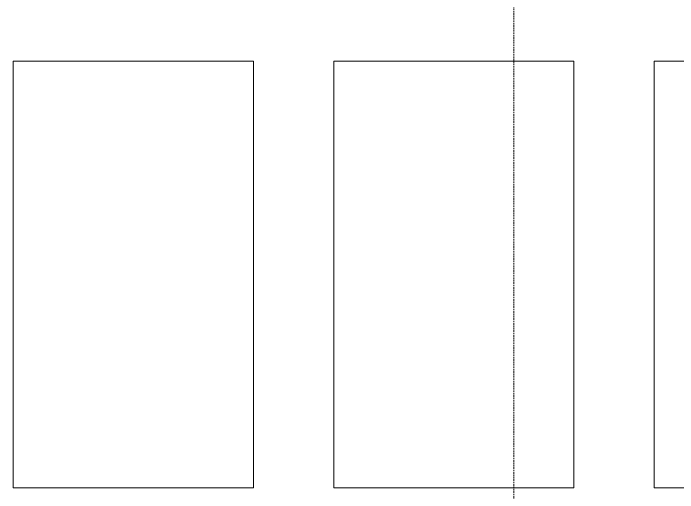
# Model space of a CAD drawing. Header units: millimetres. Extents: x -853228 to -774636, y -17776 to 22455.
# Drawn here: x -788207 to -787378, y 7255 to 7854 of the extents above; entities that cross this region are included whole.
import ezdxf

# ---------------------------------------------------------------- set-up
doc = ezdxf.new("R2010")
doc.units = ezdxf.units.MM
doc.linetypes.add('DPA_Hidden 50', pattern=[3, 2, -1])
doc.layers.add('A-DETL', color=1, linetype='Continuous', lineweight=70)
doc.layers.add('A-GLAZ-CURT', color=2, linetype='Continuous', lineweight=9)

# ---------------------------------------------------------------- blocks, each defined once
blk = doc.blocks.new('DPA_CP_Metal Ceiling Panel - Vertical Panel with Gap-V3-4281-01 ENLARGED LOWER PLATFORM LEVEL - REFLECTED CEILING PLAN - SHEET 2')
at = {"layer": 'A-GLAZ-CURT'}
for p, q in [((-780457.37, 7794.02), (-780457.37, 7261.52)), ((-780157.37, 7794.02), (-780457.37, 7794.02)), ((-780157.37, 7794.02), (-780457.37, 7794.02)), ((-780457.37, 7794.02), (-780457.37, 7261.52)), ((-780457.37, 7261.52), (-780457.37, 7794.02)), ((-780457.37, 7794.02), (-780157.37, 7794.02)), ((-780157.37, 7794.02), (-780157.37, 7261.52)), ((-780157.37, 7261.52), (-780157.37, 7794.02)), ((-780157.37, 7794.02), (-780157.37, 7261.52)), ((-780157.37, 7261.52), (-780457.37, 7261.52)), ((-780457.37, 7261.52), (-780157.37, 7261.52)), ((-780157.37, 7261.52), (-780457.37, 7261.52))]:
    blk.add_line(p, q, dxfattribs=at)

msp = doc.modelspace()

# ---------------------------------------------------------------- linework, layer by layer
at = {"layer": 'A-DETL', "color": 55, "linetype": 'DPA_Hidden 50', "lineweight": 9}
msp.add_line((-787582.37, 4774.02), (-787582.37, 11712.15), dxfattribs=at)

# ---------------------------------------------------------------- block references
at = {"layer": 'A-GLAZ-CURT'}
for p in [(-7750, 0), (-7350, 0), (-6950, 0)]:
    msp.add_blockref('DPA_CP_Metal Ceiling Panel - Vertical Panel with Gap-V3-4281-01 ENLARGED LOWER PLATFORM LEVEL - REFLECTED CEILING PLAN - SHEET 2', p, dxfattribs=at)

doc.saveas('drawing.dxf')
